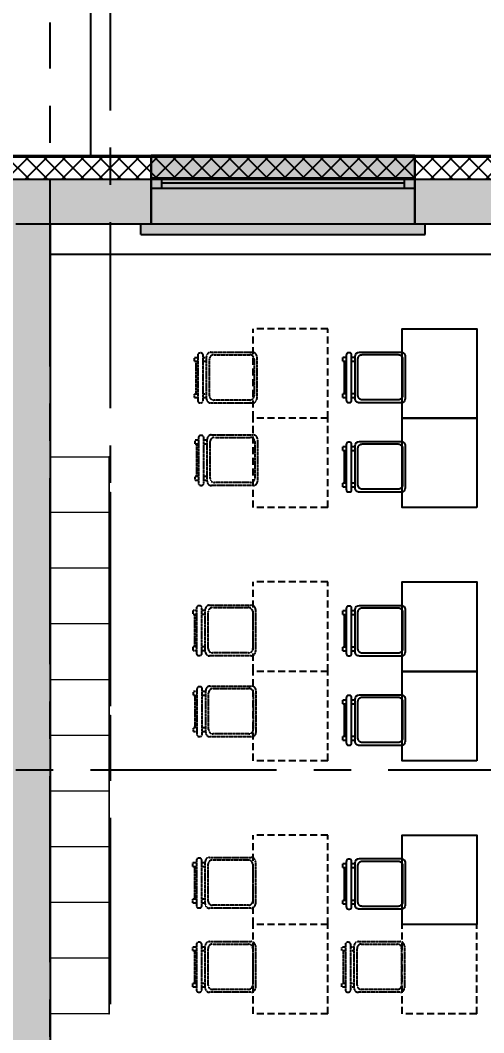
# Model space of a CAD drawing. Header units: millimetres. Extents: x -9318 to 9016603, y 0 to 838141.
# Drawn here: x 80797 to 83910, y 297329 to 304125 of the extents above; entities that cross this region are included whole.
import ezdxf
from ezdxf import colors
from ezdxf.entities.mleader import LeaderData, LeaderLine
from ezdxf.math import Vec2, Vec3

# ---------------------------------------------------------------- set-up
doc = ezdxf.new("R2010")
doc.units = ezdxf.units.MM
for name, pattern in [('CENTER', [2, 1.25, -0.25, 0.25, -0.25]), ('HIDDEN', [6, 4, -2]), ('HIDDEN2', [4.7625, 3.175, -1.5875])]:
    doc.linetypes.add(name, pattern=pattern)
doc.layers.add('ТХ_мебель передв', color=250, linetype='Continuous', lineweight=13)
doc.styles.add('ISOCPEUR', font='isocpeur.ttf', dxfattribs={"width": 0.7})

# ---------------------------------------------------------------- blocks, each defined once
blk = doc.blocks.new('*U835')
h = blk.add_hatch(color=8)
h.dxf.hatch_style = 1
h.paths.add_polyline_path([(-1840, -310), (70, -310), (70, -240), (0, -240), (0, 220), (-1770, 220), (-1770, -240), (-1840, -240)])
at = {"color": 8, "lineweight": 30}
for p, q in [((-1770, -240), (-1770, 220)), ((0, -240), (0, 220))]:
    blk.add_line(p, q, dxfattribs=at)
at = {"color": 8}
for p, q in [((0, 220), (-1770, 220)), ((-1770, 70), (0, 70)), ((-1700, 0), (-1700, 70)), ((-70, 0), (-70, 70)), ((-1770, 0), (0, 0)), ((-1700, 35), (-70, 35)), ((-1840, -310), (-1840, -240)), ((-1840, -240), (-1770, -240)), ((0, -240), (70, -240)), ((70, -310), (70, -240)), ((-1840, -310), (70, -310))]:
    blk.add_line(p, q, dxfattribs=at)
blk = doc.blocks.new('_DotSmall')
at = {"color": 8, "linetype": 'ByBlock', "const_width": 0.5}
blk.add_lwpolyline([(-0.0625, 0, 1), (0.0625, 0, 1)], format="xyb", close=True, dxfattribs=at)
blk = doc.blocks.new('стул №3-5')
at = {"color": 8, "linetype": 'ByBlock', "extrusion": (-6.19742e-05, 0.000470712, 1)}
for p, q in [((-15372.7, 16664.9, 196.8), (-15348.5, 16664.9, 196.8)), ((-15372.7, 16664.9, 196.8), (-15372.7, 16641.7, 196.8)), ((-15348.5, 16641.7, 196.8), (-15348.5, 16664.9, 196.8)), ((-15348.5, 16653.3, 196.8), (-15128.7, 16653.3, 196.8)), ((-15128.7, 16664.9, 196.8), (-15104.4, 16664.9, 196.8)), ((-15128.7, 16664.9, 196.8), (-15128.7, 16641.7, 196.8)), ((-15104.4, 16641.7, 196.8), (-15104.4, 16664.9, 196.8)), ((-15407, 16627.7, 196.8), (-15407, 16619.9, 196.8)), ((-15086.8, 16641.7, 196.8), (-15393.1, 16641.7, 196.8)), ((-15393.1, 16605.9, 196.8), (-15086.8, 16605.9, 196.9)), ((-15372.7, 16605.9, 196.8), (-15372.7, 16583.2, 196.9)), ((-15348.5, 16583.2, 196.9), (-15348.5, 16605.9, 196.8)), ((-15128.7, 16605.9, 196.9), (-15128.7, 16583.2, 196.9)), ((-15104.4, 16583.2, 196.9), (-15104.4, 16605.9, 196.9)), ((-15072.8, 16619.9, 196.8), (-15072.8, 16627.7, 196.8))]:
    blk.add_line(p, q, dxfattribs=at)
at = {"color": 8, "ltscale": 100, "extrusion": (-6.19742e-05, 0.000470712, 1), "elevation": 205.6}
for points in [[(-15379.9, 16582.9), (-15097, 16582.9, -0.414169), (-15068.3, 16554.2), (-15068.3, 16274.2, -0.414258), (-15097, 16245.5), (-15379.9, 16245.5, -0.414169), (-15408.6, 16274.2), (-15408.6, 16554.2, -0.414258)], [(-15360.2, 16563.2), (-15113.6, 16563.2, -0.414214), (-15084.9, 16534.4), (-15084.9, 16292.6, -0.414214), (-15113.6, 16263.9), (-15360.2, 16263.9, -0.414214), (-15388.9, 16292.6), (-15388.9, 16534.4, -0.414214)]]:
    blk.add_lwpolyline(points, format="xyb", close=True, dxfattribs=at)
at = {"color": 8, "linetype": 'ByBlock', "extrusion": (-6.19742e-05, 0.000470712, 1)}
for centre, start, end in [((-15393, 16627.6, 205.6), 90, 180), ((-15393, 16619.8, 205.6), 180, 270), ((-15086.8, 16627.6, 205.6), 0, 90), ((-15086.8, 16619.8, 205.6), 270, 0)]:
    blk.add_arc(centre, 13.9, start, end, dxfattribs=at)
blk = doc.blocks.new('_стол№3-№5')
at = {"color": 8}
blk.add_lwpolyline([(-169868.3, 526261.4), (-169368.3, 526261.4), (-169368.3, 525661.4), (-169868.3, 525661.4)], close=True, dxfattribs=at)
blk = doc.blocks.new('_Стул резерв')
at = {"color": 8, "linetype": 'HIDDEN', "ltscale": 0.1, "extrusion": (6.19742e-05, -0.000470712, 1)}
for p, q in [((0, 81.6, 0), (0, 58.9, 0)), ((24.3, 58.9, 0), (24.3, 81.6, 0)), ((244, 81.6, 0), (244, 58.9, 0)), ((268.3, 58.9, 0), (268.3, 81.6, 0)), ((-31.6, 45, 0), (-31.6, 37.1, 0)), ((288.6, 58.9, 0), (-17.6, 58.9, 0)), ((-17.6, 23.2, 0), (288.6, 23.2, 0)), ((0, 23.2, 0), (0, 0)), ((24.3, 0, 0), (0, 0)), ((24.3, 0, 0), (24.3, 23.2, 0)), ((244, 11.6, 0), (24.3, 11.6, 0)), ((244, 23.2, 0), (244, 0, 0)), ((268.3, 0, 0), (244, 0, 0)), ((268.3, 0, 0), (268.3, 23.2, 0)), ((302.6, 37.1, 0), (302.6, 45, 0))]:
    blk.add_line(p, q, dxfattribs=at)
for points in [[(275.5, 81.9), (-7.4, 81.9, -0.414169), (-36.1, 110.6), (-36.1, 390.6, -0.414258), (-7.4, 419.3), (275.5, 419.3, -0.414169), (304.2, 390.6), (304.2, 110.6, -0.414258)], [(255.8, 101.6), (9.2, 101.6, -0.414214), (-19.5, 130.3), (-19.5, 372.2, -0.414214), (9.2, 400.9), (255.8, 400.9, -0.414214), (284.5, 372.2), (284.5, 130.3, -0.414214)]]:
    blk.add_lwpolyline(points, format="xyb", close=True, dxfattribs=at)
for centre, start, end in [((-17.6, 45), 90, 180), ((-17.6, 37.1), 180, 270), ((288.6, 45, 0), 0, 90), ((288.6, 37.1, 0), 270, 0)]:
    blk.add_arc(centre, 13.9, start, end, dxfattribs=at)
blk = doc.blocks.new('_стол.резерв')
at = {"color": 8, "linetype": 'HIDDEN2', "ltscale": 15}
for p, q in [((-20, 500), (-20, 0)), ((580, 500), (-20, 500)), ((580, 500), (580, 0)), ((580, 0), (-20, 0))]:
    blk.add_line(p, q, dxfattribs=at)
blk = doc.blocks.new('У005-3740')
at = {"layer": 'ТХ_мебель передв', "color": 8}
for p, q in [((-231583.2, 58866.8, -0.6), (-231188.1, 58866.8, -0.6)), ((-231583.2, 58492.8, -0.6), (-231188.1, 58492.8, -0.6)), ((-231583.2, 58118.8, -0.6), (-231188.1, 58118.8, -0.6)), ((-231583.2, 57744.8, -0.6), (-231188.1, 57744.8, -0.6)), ((-231583.2, 57370.8, -0.6), (-231188.1, 57370.8, -0.6)), ((-231583.2, 56996.8, -0.6), (-231188.1, 56996.8, -0.6)), ((-231583.2, 56622.8, -0.6), (-231188.1, 56622.8, -0.6)), ((-231583.2, 56248.8, -0.6), (-231188.1, 56248.8, -0.6)), ((-231583.2, 55874.8, -0.6), (-231188.1, 55874.8, -0.6))]:
    blk.add_line(p, q, dxfattribs=at)
at = {"layer": 'ТХ_мебель передв', "color": 8, "elevation": -0.6}
for points in [[(-231587.2, 55500.8), (-231587.2, 59240.8), (-231583.2, 59240.8), (-231583.2, 55500.8)], [(-231188.1, 55500.8), (-231188.1, 59240.8), (-231583.2, 59240.8), (-231583.2, 55500.8)], [(-231594.1, 59002.7), (-231594.1, 58866.8), (-231587.2, 58866.8), (-231587.2, 59002.7)], [(-231594.1, 58866.8), (-231594.1, 58730.9), (-231587.2, 58730.9), (-231587.2, 58866.8)], [(-231594.1, 58254.7), (-231594.1, 58118.8), (-231587.2, 58118.8), (-231587.2, 58254.7)], [(-231594.1, 58118.8), (-231594.1, 57982.9), (-231587.2, 57982.9), (-231587.2, 58118.8)], [(-231594.1, 57506.7), (-231594.1, 57370.8), (-231587.2, 57370.8), (-231587.2, 57506.7)], [(-231594.1, 57370.8), (-231594.1, 57234.9), (-231587.2, 57234.9), (-231587.2, 57370.8)], [(-231594.1, 56758.7), (-231594.1, 56622.8), (-231587.2, 56622.8), (-231587.2, 56758.7)], [(-231594.1, 56622.8), (-231594.1, 56486.9), (-231587.2, 56486.9), (-231587.2, 56622.8)], [(-231594.1, 56010.7), (-231594.1, 55874.8), (-231587.2, 55874.8), (-231587.2, 56010.7)], [(-231594.1, 55874.8), (-231594.1, 55738.9), (-231587.2, 55738.9), (-231587.2, 55874.8)]]:
    blk.add_lwpolyline(points, close=True, dxfattribs=at)

msp = doc.modelspace()

# ---------------------------------------------------------------- hatches: boundary and pattern name
at = {"ltscale": 100}
h = msp.add_hatch(dxfattribs=at)
h.set_pattern_fill('ANSI37', color=256, scale=700)
h.set_pattern_definition([(45, (-881264.54, 320766.49), (-61.871843, 61.871843), []), (135, (-881264.54, 320766.49), (-61.871843, -61.871843), [])])
h.paths.add_polyline_path([(78816.68, 319351.77), (78666.68, 319351.77), (78661.91, 318782.96), (81791.91, 318782.96), (81791.91, 315852.96), (84912.07, 315852.96), (84912.07, 307832.96), (81111.91, 307832.96), (81111.91, 307702.96), (75721.91, 307702.96), (75721.91, 299092.96), (80697.1, 299092.96), (80697.1, 303057.96), (115497.1, 303057.96), (115497.1, 299092.96), (125997.1, 299092.96), (125997.1, 281222.96), (132347.11, 281222.96), (132347.08, 271512.96), (119247.1, 271512.96), (119247.1, 277862.96), (111367.1, 277862.96), (111367.1, 283052.96), (102831.79, 283052.96), (102831.79, 282652.96), (102981.79, 282652.96), (102981.79, 282902.96), (111217.1, 282902.96), (111217.1, 277712.96), (119097.1, 277712.96), (119097.1, 271362.96), (132497.08, 271362.96), (132497.11, 281372.96), (126147.1, 281372.96), (126147.1, 299242.96), (115647.1, 299242.96), (115647.1, 303207.96), (80547.1, 303207.96), (80547.1, 299242.96), (75871.91, 299242.96), (75871.91, 307552.96), (81261.91, 307552.96), (81261.91, 307682.96), (85062.07, 307682.96), (85062.07, 316002.96), (81941.91, 316002.96), (81941.91, 318932.96), (78811.91, 318932.96)])
h.paths.add_polyline_path([(78661.91, 320991.77), (78811.91, 320991.77), (78811.91, 322133.22), (78961.91, 322133.22), (78961.91, 322283.22), (78661.91, 322283.22)])
h = msp.add_hatch(dxfattribs=at)
h.set_pattern_fill('ANSI35', color=256, scale=700)
h.set_pattern_definition([(45, (-887755.71, 381612.85), (-123.743687, 123.743687), []), (45, (-887631.97, 381612.85), (-123.743687, 123.743687), [218.75, -43.75, 0, -43.75])])
h.paths.add_polyline_path([(115197.1, 303057.96), (80697.1, 303057.96), (80697.1, 299092.96), (80697.1, 298892.96), (80697.1, 291572.96), (80797.1, 291572.96), (80797.1, 290315.44), (80997.1, 290315.44), (80997.1, 291272.96), (84752.1, 291272.96), (84752.1, 290090.44), (84952.1, 290090.44), (84952.1, 291272.96), (91952.1, 291272.96), (91952.1, 291572.96), (80997.1, 291572.96), (80997.1, 302757.96), (115197.1, 302757.96)])

# ---------------------------------------------------------------- linework, layer by layer
at = {"linetype": 'CENTER', "ltscale": 1000}
for p, q in [((81402.03, 350770.43), (81402.03, 295038.08)), ((80997.1, 269801.69), (80997.1, 304109.16)), ((51268.34, 302757.96), (134446.74, 302757.96)), ((51268.34, 299092.96), (134865.51, 299092.96))]:
    msp.add_line(p, q, dxfattribs=at)
at = {"ltscale": 100}
for p, q in [((80537.1, 303217.96), (115657.1, 303217.96)), ((80547.1, 303207.96), (115647.1, 303207.96)), ((80697.1, 303057.96), (115497.1, 303057.96)), ((80997.1, 302757.96), (115197.1, 302757.96)), ((80997.1, 302757.96), (80997.1, 291572.96)), ((80997.1, 302554.46), (89262.1, 302554.4))]:
    msp.add_line(p, q, dxfattribs=at)
msp.add_lwpolyline([(81271.91, 303217.96), (81271.91, 307672.96)], dxfattribs=at)

# ---------------------------------------------------------------- block references
msp.add_blockref('*U835', (83447.1, 302997.96))
for name, p, rotation in [('_стол.резерв', (82362.17, 302034.38), 270), ('_стол№3-№5', (-86006.18, 827715.8), 180), ('_Стул резерв', (81966.2, 301860.14, 196.83), 270), ('стул №3-5', (99628.46, 316965.71), 89.99999999999999), ('_стол.резерв', (82362.17, 301434.38), 270), ('_стол№3-№5', (-86006.18, 827115.8), 180), ('_Стул резерв', (81970.73, 301305.84, 196.83), 270), ('стул №3-5', (99628.46, 316365.71), 89.99999999999999), ('_стол.резерв', (82362.17, 300334.38), 270), ('_стол№3-№5', (-86006.18, 826015.8), 180), ('_Стул резерв', (81957.9, 300162.68, 196.83), 270), ('стул №3-5', (99628.46, 315265.71), 89.99999999999999), ('_стол.резерв', (82362.17, 299734.38), 270), ('_стол№3-№5', (-86006.18, 825415.8), 180), ('_Стул резерв', (81960.7, 299619.24, 196.83), 270), ('стул №3-5', (99628.46, 314665.71), 89.99999999999999), ('_стол.резерв', (82362.17, 298634.38), 270), ('_стол№3-№5', (-86006.18, 824315.8), 180), ('_Стул резерв', (81957.18, 298468.66, 196.83), 270), ('стул №3-5', (99628.46, 313565.71), 89.99999999999999), ('_стол.резерв', (82362.17, 298034.38), 270), ('_стол.резерв', (83362.17, 298034.38), 270), ('_Стул резерв', (81957.18, 297904.08, 196.83), 270), ('_Стул резерв', (82957.18, 297904.08, 196.83), 270)]:
    msp.add_blockref(name, p, dxfattribs=dict(rotation=rotation))
at = {"xscale": -1}
msp.add_blockref('У005-3740', (-150191.04, 241953.62, 0.56), dxfattribs=at)

# ---------------------------------------------------------------- leaders
ml = msp.add_multileader_mtext('Standard')
ml.set_content('+13,200', color=8, style='ISOCPEUR')
ml.set_leader_properties(color=8, linetype='Continuous', lineweight=-1)
ml.set_arrow_properties(name='DOTSMALL')
ml.build(insert=Vec2(0, 0))
ml.multileader.update_dxf_attribs({"has_text_frame": 1, "text_left_attachment_type": 4, "text_right_attachment_type": 4, "dogleg_length": 100, "arrow_head_size": 180})
ctx = ml.context
ctx.base_point, ctx.char_height, ctx.arrow_head_size, ctx.landing_gap_size, ctx.plane_origin = Vec3(93068.63, 826103.47), 250, 180, 50, Vec3(90907.41, 825512.23)
ctx.left_attachment, ctx.right_attachment = 4, 4
notes = []
notes.append((ctx, [(0, (0, 0, 0), (0, 0), (1, 0), 1, [])]))
ctx.mtext.insert, ctx.mtext.width, ctx.mtext.line_spacing_style, ctx.mtext.flow_direction = Vec3(93118.63, 826436.81), 852.697, 2, 5
ml = msp.add_multileader_mtext('Standard')
ml.set_content('+11,550', color=8, style='ISOCPEUR')
ml.set_leader_properties(color=8, linetype='Continuous', lineweight=-1)
ml.set_arrow_properties(name='DOTSMALL')
ml.build(insert=Vec2(0, 0))
ml.multileader.update_dxf_attribs({"has_text_frame": 1, "text_left_attachment_type": 4, "text_right_attachment_type": 4, "dogleg_length": 100, "arrow_head_size": 180})
ctx = ml.context
ctx.base_point, ctx.char_height, ctx.arrow_head_size, ctx.landing_gap_size, ctx.plane_origin = Vec3(88068.63, 825358.47), 250, 180, 50, Vec3(85907.41, 824767.23)
ctx.left_attachment, ctx.right_attachment = 4, 4
notes.append((ctx, [(0, (0, 0, 0), (0, 0), (1, 0), 1, [])]))
ctx.mtext.insert, ctx.mtext.width, ctx.mtext.line_spacing_style, ctx.mtext.flow_direction = Vec3(88118.63, 825691.81), 852.697, 2, 5
ml = msp.add_multileader_mtext('Standard')
ml.set_content('+13,700', color=8, style='ISOCPEUR')
ml.set_leader_properties(color=8, linetype='Continuous', lineweight=-1)
ml.set_arrow_properties(name='DOTSMALL')
ml.build(insert=Vec2(0, 0))
ml.multileader.update_dxf_attribs({"has_text_frame": 1, "text_left_attachment_type": 4, "text_right_attachment_type": 4, "dogleg_length": 100, "arrow_head_size": 180})
ctx = ml.context
ctx.base_point, ctx.char_height, ctx.arrow_head_size, ctx.landing_gap_size, ctx.plane_origin = Vec3(118053.07, 658154.33), 250, 180, 50, Vec3(117803.7, 657493.51)
ctx.left_attachment, ctx.right_attachment = 4, 4
notes.append((ctx, [(0, (0, 0, 0), (0, 0), (1, 0), 1, [])]))
ctx.mtext.insert, ctx.mtext.width, ctx.mtext.line_spacing_style, ctx.mtext.flow_direction = Vec3(118103.07, 658487.66), 852.697, 2, 5
ml = msp.add_multileader_mtext('Standard')
ml.set_content('+15,850', color=8, style='ISOCPEUR')
ml.set_leader_properties(color=8, linetype='Continuous', lineweight=-1)
ml.set_arrow_properties(name='DOTSMALL')
ml.build(insert=Vec2(0, 0))
ml.multileader.update_dxf_attribs({"has_text_frame": 1, "text_left_attachment_type": 4, "text_right_attachment_type": 4, "dogleg_length": 100, "arrow_head_size": 180})
ctx = ml.context
ctx.base_point, ctx.char_height, ctx.arrow_head_size, ctx.landing_gap_size, ctx.plane_origin = Vec3(116043.29, 652621.27), 250, 180, 50, Vec3(116522.41, 649668.82)
ctx.left_attachment, ctx.right_attachment = 4, 4
notes.append((ctx, [(0, (0, 0, 0), (0, 0), (1, 0), 1, [])]))
ctx.mtext.insert, ctx.mtext.width, ctx.mtext.line_spacing_style, ctx.mtext.flow_direction = Vec3(116093.29, 652954.61), 852.697, 2, 5
ml = msp.add_multileader_mtext('Standard')
ml.set_content('+9,800', color=8, style='ISOCPEUR')
ml.set_leader_properties(color=8, linetype='Continuous', lineweight=-1)
ml.set_arrow_properties(name='DOTSMALL')
ml.build(insert=Vec2(0, 0))
ml.multileader.update_dxf_attribs({"has_text_frame": 1, "text_left_attachment_type": 4, "text_right_attachment_type": 4, "dogleg_length": 100, "arrow_head_size": 180})
ctx = ml.context
ctx.base_point, ctx.char_height, ctx.arrow_head_size, ctx.landing_gap_size, ctx.plane_origin = Vec3(118053.07, 538154.33), 250, 180, 50, Vec3(117803.7, 537493.51)
ctx.left_attachment, ctx.right_attachment = 4, 4
notes.append((ctx, [(0, (0, 0, 0), (0, 0), (1, 0), 1, [])]))
ctx.mtext.insert, ctx.mtext.width, ctx.mtext.line_spacing_style, ctx.mtext.flow_direction = Vec3(118103.07, 538487.66), 852.697, 2, 5
ml = msp.add_multileader_mtext('Standard')
ml.set_content('+11,750', color=8, style='ISOCPEUR')
ml.set_leader_properties(color=8, linetype='Continuous', lineweight=-1)
ml.set_arrow_properties(name='DOTSMALL')
ml.build(insert=Vec2(0, 0))
ml.multileader.update_dxf_attribs({"has_text_frame": 1, "text_left_attachment_type": 4, "text_right_attachment_type": 4, "dogleg_length": 100, "arrow_head_size": 180})
ctx = ml.context
ctx.base_point, ctx.char_height, ctx.arrow_head_size, ctx.landing_gap_size, ctx.plane_origin = Vec3(116043.29, 532621.27), 250, 180, 50, Vec3(116522.41, 529668.82)
ctx.left_attachment, ctx.right_attachment = 4, 4
notes.append((ctx, [(0, (0, 0, 0), (0, 0), (1, 0), 1, [])]))
ctx.mtext.insert, ctx.mtext.width, ctx.mtext.line_spacing_style, ctx.mtext.flow_direction = Vec3(116093.29, 532954.61), 852.697, 2, 5
ml = msp.add_multileader_mtext('Standard')
ml.set_content('+7,850', color=8, style='ISOCPEUR')
ml.set_leader_properties(color=8, linetype='Continuous', lineweight=-1)
ml.set_arrow_properties(name='DOTSMALL')
ml.build(insert=Vec2(0, 0))
ml.multileader.update_dxf_attribs({"has_text_frame": 1, "text_left_attachment_type": 4, "text_right_attachment_type": 4, "dogleg_length": 100, "arrow_head_size": 180})
ctx = ml.context
ctx.base_point, ctx.char_height, ctx.arrow_head_size, ctx.landing_gap_size, ctx.plane_origin = Vec3(82569.71, 434646.78), 250, 180, 50, Vec3(82488.32, 433379.22)
ctx.left_attachment, ctx.right_attachment = 4, 4
notes.append((ctx, [(0, (0, 0, 0), (0, 0), (1, 0), 1, [])]))
ctx.mtext.insert, ctx.mtext.width, ctx.mtext.line_spacing_style, ctx.mtext.flow_direction = Vec3(82619.71, 434980.11), 595.5678, 2, 5
for ctx, leaders in notes:
    for number, flags, end, landing, length, lines in leaders:
        leader = LeaderData()
        leader.index, (leader.has_last_leader_line, leader.has_dogleg_vector, leader.attachment_direction) = number, flags
        leader.last_leader_point, leader.dogleg_vector, leader.dogleg_length = Vec3(end), Vec3(landing), length
        for number, points, colour, breaks in lines:
            line = LeaderLine()
            line.index, line.vertices, line.color, line.breaks = number, Vec3.list(points), colors.encode_raw_color(colour), breaks
            leader.lines.append(line)
        ctx.leaders.append(leader)

doc.saveas('drawing.dxf')
